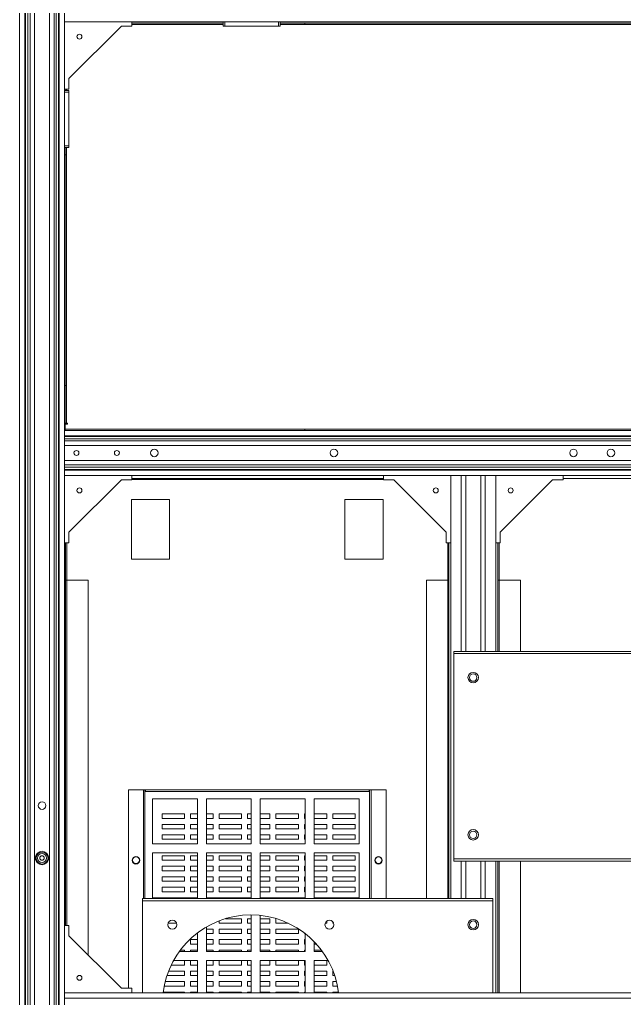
# Model space of a CAD drawing. Header units: millimetres. Extents: x 2 to 8402, y 4 to 5944.
# Drawn here: x 1287 to 1691, y 4392 to 5046 of the extents above; entities that cross this region are included whole.
import ezdxf

# ---------------------------------------------------------------- set-up
doc = ezdxf.new("R2010")
doc.units = ezdxf.units.MM
doc.header["$LTSCALE"] = 20

msp = doc.modelspace()

# ---------------------------------------------------------------- linework, layer by layer
at = {"color": 7, "linetype": 'Continuous', "lineweight": 15}
for p, q in [((1286.705, 4366.079), (1286.705, 5387.079)), ((1290.205, 4366.079), (1290.205, 5387.079)), ((1290.705, 4366.079), (1290.705, 5387.079)), ((1292.205, 4366.079), (1292.205, 5387.079)), ((1293.705, 4366.079), (1293.705, 5387.079)), ((1296.705, 4366.079), (1296.705, 5387.079)), ((1306.705, 4366.079), (1306.705, 5387.079)), ((1309.705, 4366.079), (1309.705, 5387.079)), ((1311.205, 4366.079), (1311.205, 5387.079)), ((1312.705, 4366.079), (1312.705, 5387.079)), ((1313.205, 4366.079), (1313.205, 5387.079)), ((1316.705, 4366.079), (1316.705, 5387.079)), ((2617.705, 5044.579), (1316.705, 5044.579)), ((1354.705, 5041.579), (1319.705, 5006.579)), ((1361.705, 5041.579), (1354.705, 5041.579)), ((1361.705, 5044.579), (1361.705, 5041.579)), ((1422.705, 5043.579), (1361.705, 5043.579)), ((1422.705, 5042.779), (1361.705, 5042.779)), ((1422.705, 5041.579), (1422.705, 5044.579)), ((1422.705, 5041.579), (1423.705, 5041.579)), ((1423.705, 5041.579), (1423.705, 5044.579)), ((1423.705, 5041.579), (1459.705, 5041.579)), ((1459.705, 5041.579), (1459.705, 5044.579)), ((1459.705, 5041.579), (1460.705, 5041.579)), ((1460.705, 5041.579), (1460.705, 5044.579)), ((1477.205, 5043.579), (1460.705, 5043.579)), ((1477.205, 5042.779), (1460.705, 5042.779)), ((1477.205, 5043.579), (1477.205, 5042.779)), ((2457.205, 5043.579), (1477.205, 5043.579)), ((2457.205, 5042.779), (1477.205, 5042.779)), ((1319.705, 5006.579), (1319.705, 4999.579)), ((1319.705, 4999.579), (1316.705, 4999.579)), ((1319.705, 4998.579), (1316.705, 4998.579)), ((1319.705, 4997.579), (1316.705, 4997.579)), ((1317.205, 4998.579), (1317.205, 4999.579)), ((1318.005, 4998.579), (1318.005, 4999.579)), ((1319.705, 4997.579), (1319.705, 4998.579)), ((1319.705, 4961.579), (1319.705, 4997.579)), ((1319.705, 4961.579), (1316.705, 4961.579)), ((1319.705, 4960.579), (1319.705, 4961.579)), ((1319.705, 4960.579), (1316.705, 4960.579)), ((1317.205, 4955.579), (1317.205, 4960.579)), ((1317.205, 4955.579), (1318.005, 4955.579)), ((1317.205, 4801.579), (1317.205, 4955.579)), ((1318.005, 4955.579), (1318.005, 4960.579)), ((1318.005, 4801.579), (1318.005, 4955.579)), ((1317.205, 4801.579), (1318.005, 4801.579)), ((1317.205, 4776.579), (1317.205, 4801.579)), ((1318.005, 4776.579), (1318.005, 4801.579)), ((1317.205, 4776.579), (1318.005, 4776.579)), ((1317.205, 4772.379), (1317.205, 4775.779)), ((1317.205, 4775.779), (1318.805, 4775.779)), ((1317.205, 4771.579), (1317.205, 4772.379)), ((1477.205, 4772.379), (1317.205, 4772.379)), ((1318.805, 4776.579), (1318.005, 4776.579)), ((1318.805, 4775.779), (1318.805, 4776.579)), ((1477.205, 4771.579), (1477.205, 4772.379)), ((2457.205, 4772.379), (1477.205, 4772.379)), ((2617.705, 4771.579), (1316.705, 4771.579)), ((2617.705, 4768.079), (1316.705, 4768.079)), ((2617.705, 4767.579), (1316.705, 4767.579)), ((2617.705, 4766.079), (1316.705, 4766.079)), ((2617.705, 4764.579), (1316.705, 4764.579)), ((2617.705, 4761.579), (1316.705, 4761.579)), ((2617.705, 4751.579), (1316.705, 4751.579)), ((2617.705, 4748.579), (1316.705, 4748.579)), ((2617.705, 4747.079), (1316.705, 4747.079)), ((2617.705, 4745.579), (1316.705, 4745.579)), ((2617.705, 4745.079), (1316.705, 4745.079)), ((2617.705, 4741.579), (1316.705, 4741.579)), ((1361.705, 4741.579), (1361.705, 4738.579)), ((1361.705, 4739.579), (1529.705, 4739.579)), ((1529.705, 4738.579), (1529.705, 4741.579)), ((1574.705, 4459.079), (1574.705, 4741.579)), ((1574.705, 4741.579), (1581.705, 4741.579)), ((1581.705, 4624.079), (1581.705, 4741.579)), ((1584.705, 4624.079), (1584.705, 4741.579)), ((1584.705, 4741.579), (1594.705, 4741.579)), ((1594.705, 4624.079), (1594.705, 4741.579)), ((1597.705, 4741.579), (1604.705, 4741.579)), ((1597.705, 4624.079), (1597.705, 4741.579)), ((1604.705, 4624.079), (1604.705, 4741.579)), ((1649.705, 4741.579), (1649.705, 4738.579)), ((1649.705, 4739.579), (1705.405, 4739.579)), ((1354.705, 4738.579), (1319.705, 4703.579)), ((1361.705, 4738.579), (1354.705, 4738.579)), ((1361.705, 4738.779), (1529.705, 4738.779)), ((1536.705, 4738.579), (1529.705, 4738.579)), ((1571.705, 4703.579), (1536.705, 4738.579)), ((1642.705, 4738.579), (1607.705, 4703.579)), ((1649.705, 4738.579), (1642.705, 4738.579)), ((1386.955, 4725.579), (1361.455, 4725.579)), ((1361.455, 4725.579), (1361.455, 4685.579)), ((1386.955, 4685.579), (1386.955, 4725.579)), ((1503.955, 4725.579), (1503.955, 4685.579)), ((1529.455, 4725.579), (1503.955, 4725.579)), ((1529.455, 4685.579), (1529.455, 4725.579)), ((1319.705, 4703.579), (1319.705, 4696.579)), ((1571.705, 4696.579), (1571.705, 4703.579)), ((1607.705, 4703.579), (1607.705, 4696.579)), ((1319.705, 4696.579), (1316.705, 4696.579)), ((1317.455, 4696.579), (1317.455, 4671.579)), ((1318.255, 4696.579), (1318.255, 4671.579)), ((1574.705, 4696.579), (1571.705, 4696.579)), ((1572.655, 4696.579), (1572.655, 4671.579)), ((1573.455, 4696.579), (1573.455, 4671.579)), ((1607.705, 4696.579), (1604.705, 4696.579)), ((1606.205, 4671.579), (1606.205, 4696.579)), ((1607.005, 4671.579), (1607.005, 4696.579)), ((1361.455, 4685.579), (1386.955, 4685.579)), ((1503.955, 4685.579), (1529.455, 4685.579)), ((1317.455, 4671.579), (1317.455, 4441.079)), ((1317.455, 4671.579), (1318.255, 4671.579)), ((1332.455, 4671.579), (1318.255, 4671.579)), ((1332.455, 4421.329), (1332.455, 4671.579)), ((1558.455, 4671.579), (1558.455, 4459.079)), ((1572.655, 4671.579), (1558.455, 4671.579)), ((1573.455, 4671.579), (1572.655, 4671.579)), ((1573.455, 4459.079), (1573.455, 4671.579)), ((1606.205, 4671.579), (1606.205, 4624.079)), ((1606.205, 4671.579), (1607.005, 4671.579)), ((1621.205, 4671.579), (1607.005, 4671.579)), ((1621.205, 4624.079), (1621.205, 4671.579)), ((1576.705, 4624.079), (1576.705, 4622.579)), ((1576.705, 4624.079), (1853.705, 4624.079)), ((1576.705, 4622.579), (1853.705, 4622.579)), ((1576.705, 4485.579), (1576.705, 4622.579)), ((1359.455, 4531.579), (1359.455, 4399.079)), ((1359.455, 4531.579), (1369.455, 4531.579)), ((1369.455, 4531.579), (1369.455, 4459.079)), ((1369.455, 4531.579), (1370.455, 4531.579)), ((1370.455, 4531.579), (1370.755, 4531.579)), ((1370.755, 4531.579), (1370.755, 4530.579)), ((1370.755, 4531.579), (1520.155, 4531.579)), ((1370.755, 4530.579), (1520.155, 4530.579)), ((1520.155, 4531.579), (1520.155, 4530.579)), ((1520.155, 4531.579), (1520.455, 4531.579)), ((1520.455, 4531.579), (1521.455, 4531.579)), ((1521.455, 4531.579), (1521.455, 4459.079)), ((1521.455, 4531.579), (1531.455, 4531.579)), ((1531.455, 4531.579), (1531.455, 4459.079)), ((1405.455, 4525.579), (1375.455, 4525.579)), ((1375.455, 4525.579), (1375.455, 4495.579)), ((1405.455, 4495.579), (1405.455, 4525.579)), ((1441.455, 4525.579), (1411.455, 4525.579)), ((1411.455, 4525.579), (1411.455, 4495.579)), ((1441.455, 4495.579), (1441.455, 4525.579)), ((1477.455, 4525.579), (1447.455, 4525.579)), ((1447.455, 4525.579), (1447.455, 4495.579)), ((1477.455, 4495.579), (1477.455, 4525.579)), ((1513.455, 4525.579), (1483.455, 4525.579)), ((1483.455, 4525.579), (1483.455, 4495.579)), ((1513.455, 4495.579), (1513.455, 4525.579)), ((1396.955, 4515.579), (1381.955, 4515.579)), ((1381.955, 4515.579), (1381.955, 4512.579)), ((1381.955, 4512.579), (1396.955, 4512.579)), ((1396.955, 4512.579), (1396.955, 4515.579)), ((1405.455, 4515.579), (1400.955, 4515.579)), ((1400.955, 4515.579), (1400.955, 4512.579)), ((1400.955, 4512.579), (1405.455, 4512.579)), ((1415.955, 4515.579), (1411.455, 4515.579)), ((1411.455, 4512.579), (1415.955, 4512.579)), ((1415.955, 4512.579), (1415.955, 4515.579)), ((1434.955, 4515.579), (1419.955, 4515.579)), ((1419.955, 4515.579), (1419.955, 4512.579)), ((1419.955, 4512.579), (1434.955, 4512.579)), ((1434.955, 4512.579), (1434.955, 4515.579)), ((1441.455, 4515.579), (1438.955, 4515.579)), ((1438.955, 4515.579), (1438.955, 4512.579)), ((1438.955, 4512.579), (1441.455, 4512.579)), ((1453.955, 4515.579), (1447.455, 4515.579)), ((1447.455, 4512.579), (1453.955, 4512.579)), ((1453.955, 4512.579), (1453.955, 4515.579)), ((1472.955, 4515.579), (1457.955, 4515.579)), ((1457.955, 4515.579), (1457.955, 4512.579)), ((1457.955, 4512.579), (1472.955, 4512.579)), ((1472.955, 4512.579), (1472.955, 4515.579)), ((1477.455, 4515.579), (1476.955, 4515.579)), ((1476.955, 4515.579), (1476.955, 4512.579)), ((1476.955, 4512.579), (1477.455, 4512.579)), ((1491.955, 4515.579), (1483.455, 4515.579)), ((1483.455, 4512.579), (1491.955, 4512.579)), ((1491.955, 4512.579), (1491.955, 4515.579)), ((1510.955, 4515.579), (1495.955, 4515.579)), ((1495.955, 4515.579), (1495.955, 4512.579)), ((1495.955, 4512.579), (1510.955, 4512.579)), ((1510.955, 4512.579), (1510.955, 4515.579)), ((1396.955, 4508.579), (1381.955, 4508.579)), ((1381.955, 4508.579), (1381.955, 4505.579)), ((1381.955, 4505.579), (1396.955, 4505.579)), ((1396.955, 4505.579), (1396.955, 4508.579)), ((1405.455, 4508.579), (1400.955, 4508.579)), ((1400.955, 4508.579), (1400.955, 4505.579)), ((1400.955, 4505.579), (1405.455, 4505.579)), ((1415.955, 4508.579), (1411.455, 4508.579)), ((1411.455, 4505.579), (1415.955, 4505.579)), ((1415.955, 4505.579), (1415.955, 4508.579)), ((1434.955, 4508.579), (1419.955, 4508.579)), ((1419.955, 4508.579), (1419.955, 4505.579)), ((1419.955, 4505.579), (1434.955, 4505.579)), ((1434.955, 4505.579), (1434.955, 4508.579)), ((1441.455, 4508.579), (1438.955, 4508.579)), ((1438.955, 4508.579), (1438.955, 4505.579)), ((1438.955, 4505.579), (1441.455, 4505.579)), ((1453.955, 4508.579), (1447.455, 4508.579)), ((1447.455, 4505.579), (1453.955, 4505.579)), ((1453.955, 4505.579), (1453.955, 4508.579)), ((1472.955, 4508.579), (1457.955, 4508.579)), ((1457.955, 4508.579), (1457.955, 4505.579)), ((1457.955, 4505.579), (1472.955, 4505.579)), ((1472.955, 4505.579), (1472.955, 4508.579)), ((1477.455, 4508.579), (1476.955, 4508.579)), ((1476.955, 4508.579), (1476.955, 4505.579)), ((1476.955, 4505.579), (1477.455, 4505.579)), ((1491.955, 4508.579), (1483.455, 4508.579)), ((1483.455, 4505.579), (1491.955, 4505.579)), ((1491.955, 4505.579), (1491.955, 4508.579)), ((1510.955, 4508.579), (1495.955, 4508.579)), ((1495.955, 4508.579), (1495.955, 4505.579)), ((1495.955, 4505.579), (1510.955, 4505.579)), ((1510.955, 4505.579), (1510.955, 4508.579)), ((1396.955, 4501.579), (1381.955, 4501.579)), ((1381.955, 4501.579), (1381.955, 4498.579)), ((1381.955, 4498.579), (1396.955, 4498.579)), ((1396.955, 4498.579), (1396.955, 4501.579)), ((1405.455, 4501.579), (1400.955, 4501.579)), ((1400.955, 4501.579), (1400.955, 4498.579)), ((1400.955, 4498.579), (1405.455, 4498.579)), ((1415.955, 4501.579), (1411.455, 4501.579)), ((1411.455, 4498.579), (1415.955, 4498.579)), ((1415.955, 4498.579), (1415.955, 4501.579)), ((1434.955, 4501.579), (1419.955, 4501.579)), ((1419.955, 4501.579), (1419.955, 4498.579)), ((1419.955, 4498.579), (1434.955, 4498.579)), ((1434.955, 4498.579), (1434.955, 4501.579)), ((1441.455, 4501.579), (1438.955, 4501.579)), ((1438.955, 4501.579), (1438.955, 4498.579)), ((1438.955, 4498.579), (1441.455, 4498.579)), ((1453.955, 4501.579), (1447.455, 4501.579)), ((1447.455, 4498.579), (1453.955, 4498.579)), ((1453.955, 4498.579), (1453.955, 4501.579)), ((1472.955, 4501.579), (1457.955, 4501.579)), ((1457.955, 4501.579), (1457.955, 4498.579)), ((1457.955, 4498.579), (1472.955, 4498.579)), ((1472.955, 4498.579), (1472.955, 4501.579)), ((1477.455, 4501.579), (1476.955, 4501.579)), ((1476.955, 4501.579), (1476.955, 4498.579)), ((1476.955, 4498.579), (1477.455, 4498.579)), ((1491.955, 4501.579), (1483.455, 4501.579)), ((1483.455, 4498.579), (1491.955, 4498.579)), ((1491.955, 4498.579), (1491.955, 4501.579)), ((1510.955, 4501.579), (1495.955, 4501.579)), ((1495.955, 4501.579), (1495.955, 4498.579)), ((1495.955, 4498.579), (1510.955, 4498.579)), ((1510.955, 4498.579), (1510.955, 4501.579)), ((1375.455, 4495.579), (1405.455, 4495.579)), ((1411.455, 4495.579), (1441.455, 4495.579)), ((1447.455, 4495.579), (1477.455, 4495.579)), ((1483.455, 4495.579), (1513.455, 4495.579)), ((1405.455, 4489.579), (1375.455, 4489.579)), ((1375.455, 4489.579), (1375.455, 4459.579)), ((1396.955, 4487.579), (1381.955, 4487.579)), ((1381.955, 4487.579), (1381.955, 4484.579)), ((1381.955, 4484.579), (1396.955, 4484.579)), ((1396.955, 4484.579), (1396.955, 4487.579)), ((1405.455, 4487.579), (1400.955, 4487.579)), ((1400.955, 4487.579), (1400.955, 4484.579)), ((1400.955, 4484.579), (1405.455, 4484.579)), ((1405.455, 4459.579), (1405.455, 4489.579)), ((1441.455, 4489.579), (1411.455, 4489.579)), ((1411.455, 4489.579), (1411.455, 4459.579)), ((1415.955, 4487.579), (1411.455, 4487.579)), ((1411.455, 4484.579), (1415.955, 4484.579)), ((1415.955, 4484.579), (1415.955, 4487.579)), ((1434.955, 4487.579), (1419.955, 4487.579)), ((1419.955, 4487.579), (1419.955, 4484.579)), ((1419.955, 4484.579), (1434.955, 4484.579)), ((1434.955, 4484.579), (1434.955, 4487.579)), ((1441.455, 4487.579), (1438.955, 4487.579)), ((1438.955, 4487.579), (1438.955, 4484.579)), ((1438.955, 4484.579), (1441.455, 4484.579)), ((1441.455, 4459.579), (1441.455, 4489.579)), ((1477.455, 4489.579), (1447.455, 4489.579)), ((1447.455, 4489.579), (1447.455, 4459.579)), ((1453.955, 4487.579), (1447.455, 4487.579)), ((1447.455, 4484.579), (1453.955, 4484.579)), ((1453.955, 4484.579), (1453.955, 4487.579)), ((1472.955, 4487.579), (1457.955, 4487.579)), ((1457.955, 4487.579), (1457.955, 4484.579)), ((1457.955, 4484.579), (1472.955, 4484.579)), ((1472.955, 4484.579), (1472.955, 4487.579)), ((1477.455, 4487.579), (1476.955, 4487.579)), ((1476.955, 4487.579), (1476.955, 4484.579)), ((1476.955, 4484.579), (1477.455, 4484.579)), ((1477.455, 4459.579), (1477.455, 4489.579)), ((1513.455, 4489.579), (1483.455, 4489.579)), ((1483.455, 4489.579), (1483.455, 4459.579)), ((1491.955, 4487.579), (1483.455, 4487.579)), ((1483.455, 4484.579), (1491.955, 4484.579)), ((1491.955, 4484.579), (1491.955, 4487.579)), ((1510.955, 4487.579), (1495.955, 4487.579)), ((1495.955, 4487.579), (1495.955, 4484.579)), ((1495.955, 4484.579), (1510.955, 4484.579)), ((1510.955, 4484.579), (1510.955, 4487.579)), ((1513.455, 4459.579), (1513.455, 4489.579)), ((1576.705, 4485.579), (1853.705, 4485.579)), ((1576.705, 4485.579), (1576.705, 4484.079)), ((1576.705, 4484.079), (1853.705, 4484.079)), ((1581.705, 4459.079), (1581.705, 4484.079)), ((1584.705, 4459.079), (1584.705, 4484.079)), ((1594.705, 4459.079), (1594.705, 4484.079)), ((1597.705, 4459.079), (1597.705, 4484.079)), ((1604.705, 4396.079), (1604.705, 4484.079)), ((1606.205, 4484.079), (1606.205, 4396.079)), ((1621.205, 4396.079), (1621.205, 4484.079)), ((1396.955, 4480.579), (1381.955, 4480.579)), ((1381.955, 4480.579), (1381.955, 4477.579)), ((1381.955, 4477.579), (1396.955, 4477.579)), ((1396.955, 4477.579), (1396.955, 4480.579)), ((1405.455, 4480.579), (1400.955, 4480.579)), ((1400.955, 4480.579), (1400.955, 4477.579)), ((1400.955, 4477.579), (1405.455, 4477.579)), ((1415.955, 4480.579), (1411.455, 4480.579)), ((1411.455, 4477.579), (1415.955, 4477.579)), ((1415.955, 4477.579), (1415.955, 4480.579)), ((1434.955, 4480.579), (1419.955, 4480.579)), ((1419.955, 4480.579), (1419.955, 4477.579)), ((1419.955, 4477.579), (1434.955, 4477.579)), ((1434.955, 4477.579), (1434.955, 4480.579)), ((1441.455, 4480.579), (1438.955, 4480.579)), ((1438.955, 4480.579), (1438.955, 4477.579)), ((1438.955, 4477.579), (1441.455, 4477.579)), ((1453.955, 4480.579), (1447.455, 4480.579)), ((1447.455, 4477.579), (1453.955, 4477.579)), ((1453.955, 4477.579), (1453.955, 4480.579)), ((1472.955, 4480.579), (1457.955, 4480.579)), ((1457.955, 4480.579), (1457.955, 4477.579)), ((1457.955, 4477.579), (1472.955, 4477.579)), ((1472.955, 4477.579), (1472.955, 4480.579)), ((1477.455, 4480.579), (1476.955, 4480.579)), ((1476.955, 4480.579), (1476.955, 4477.579)), ((1476.955, 4477.579), (1477.455, 4477.579)), ((1491.955, 4480.579), (1483.455, 4480.579)), ((1483.455, 4477.579), (1491.955, 4477.579)), ((1491.955, 4477.579), (1491.955, 4480.579)), ((1510.955, 4480.579), (1495.955, 4480.579)), ((1495.955, 4480.579), (1495.955, 4477.579)), ((1495.955, 4477.579), (1510.955, 4477.579)), ((1510.955, 4477.579), (1510.955, 4480.579)), ((1396.955, 4473.579), (1381.955, 4473.579)), ((1381.955, 4473.579), (1381.955, 4470.579)), ((1396.955, 4470.579), (1396.955, 4473.579)), ((1405.455, 4473.579), (1400.955, 4473.579)), ((1400.955, 4473.579), (1400.955, 4470.579)), ((1415.955, 4473.579), (1411.455, 4473.579)), ((1415.955, 4470.579), (1415.955, 4473.579)), ((1434.955, 4473.579), (1419.955, 4473.579)), ((1419.955, 4473.579), (1419.955, 4470.579)), ((1434.955, 4470.579), (1434.955, 4473.579)), ((1441.455, 4473.579), (1438.955, 4473.579)), ((1438.955, 4473.579), (1438.955, 4470.579)), ((1453.955, 4473.579), (1447.455, 4473.579)), ((1453.955, 4470.579), (1453.955, 4473.579)), ((1472.955, 4473.579), (1457.955, 4473.579)), ((1457.955, 4473.579), (1457.955, 4470.579)), ((1472.955, 4470.579), (1472.955, 4473.579)), ((1477.455, 4473.579), (1476.955, 4473.579)), ((1476.955, 4473.579), (1476.955, 4470.579)), ((1491.955, 4473.579), (1483.455, 4473.579)), ((1491.955, 4470.579), (1491.955, 4473.579)), ((1510.955, 4473.579), (1495.955, 4473.579)), ((1495.955, 4473.579), (1495.955, 4470.579)), ((1510.955, 4470.579), (1510.955, 4473.579)), ((1381.955, 4470.579), (1396.955, 4470.579)), ((1396.955, 4466.579), (1381.955, 4466.579)), ((1381.955, 4466.579), (1381.955, 4463.579)), ((1396.955, 4463.579), (1396.955, 4466.579)), ((1400.955, 4470.579), (1405.455, 4470.579)), ((1405.455, 4466.579), (1400.955, 4466.579)), ((1400.955, 4466.579), (1400.955, 4463.579)), ((1411.455, 4470.579), (1415.955, 4470.579)), ((1415.955, 4466.579), (1411.455, 4466.579)), ((1415.955, 4463.579), (1415.955, 4466.579)), ((1419.955, 4470.579), (1434.955, 4470.579)), ((1434.955, 4466.579), (1419.955, 4466.579)), ((1419.955, 4466.579), (1419.955, 4463.579)), ((1434.955, 4463.579), (1434.955, 4466.579)), ((1438.955, 4470.579), (1441.455, 4470.579)), ((1441.455, 4466.579), (1438.955, 4466.579)), ((1438.955, 4466.579), (1438.955, 4463.579)), ((1447.455, 4470.579), (1453.955, 4470.579)), ((1453.955, 4466.579), (1447.455, 4466.579)), ((1453.955, 4463.579), (1453.955, 4466.579)), ((1457.955, 4470.579), (1472.955, 4470.579)), ((1472.955, 4466.579), (1457.955, 4466.579)), ((1457.955, 4466.579), (1457.955, 4463.579)), ((1472.955, 4463.579), (1472.955, 4466.579)), ((1476.955, 4470.579), (1477.455, 4470.579)), ((1477.455, 4466.579), (1476.955, 4466.579)), ((1476.955, 4466.579), (1476.955, 4463.579)), ((1483.455, 4470.579), (1491.955, 4470.579)), ((1491.955, 4466.579), (1483.455, 4466.579)), ((1491.955, 4463.579), (1491.955, 4466.579)), ((1495.955, 4470.579), (1510.955, 4470.579)), ((1510.955, 4466.579), (1495.955, 4466.579)), ((1495.955, 4466.579), (1495.955, 4463.579)), ((1510.955, 4463.579), (1510.955, 4466.579)), ((1602.705, 4459.079), (1368.705, 4459.079)), ((1368.705, 4457.579), (1368.705, 4459.079)), ((1375.455, 4459.579), (1405.455, 4459.579)), ((1381.955, 4463.579), (1396.955, 4463.579)), ((1400.955, 4463.579), (1405.455, 4463.579)), ((1411.455, 4463.579), (1415.955, 4463.579)), ((1411.455, 4459.579), (1441.455, 4459.579)), ((1419.955, 4463.579), (1434.955, 4463.579)), ((1438.955, 4463.579), (1441.455, 4463.579)), ((1447.455, 4463.579), (1453.955, 4463.579)), ((1447.455, 4459.579), (1477.455, 4459.579)), ((1457.955, 4463.579), (1472.955, 4463.579)), ((1476.955, 4463.579), (1477.455, 4463.579)), ((1483.455, 4463.579), (1491.955, 4463.579)), ((1483.455, 4459.579), (1513.455, 4459.579)), ((1495.955, 4463.579), (1510.955, 4463.579)), ((1602.705, 4457.579), (1602.705, 4459.079)), ((1602.705, 4457.579), (1368.705, 4457.579)), ((1368.705, 4457.579), (1368.705, 4396.079)), ((1602.705, 4457.579), (1602.705, 4396.079)), ((1434.955, 4445.579), (1424.213, 4445.579)), ((1434.955, 4442.579), (1434.955, 4445.579)), ((1441.455, 4445.579), (1438.955, 4445.579)), ((1438.955, 4445.579), (1438.955, 4442.579)), ((1441.455, 4423.579), (1441.455, 4448.079)), ((1447.455, 4447.747), (1447.455, 4423.579)), ((1453.955, 4445.579), (1447.455, 4445.579)), ((1453.955, 4442.579), (1453.955, 4445.579)), ((1458.198, 4445.579), (1457.955, 4445.579)), ((1457.955, 4445.579), (1457.955, 4442.579)), ((1319.705, 4441.079), (1316.705, 4441.079)), ((1319.705, 4434.079), (1319.705, 4441.079)), ((1385.877, 4442.579), (1391.534, 4442.579)), ((1411.455, 4440.03), (1411.455, 4423.579)), ((1415.955, 4438.579), (1411.455, 4438.579)), ((1415.955, 4435.579), (1415.955, 4438.579)), ((1419.955, 4444.12), (1419.955, 4442.579)), ((1419.955, 4442.579), (1434.955, 4442.579)), ((1434.955, 4438.579), (1419.955, 4438.579)), ((1419.955, 4438.579), (1419.955, 4435.579)), ((1434.955, 4435.579), (1434.955, 4438.579)), ((1438.955, 4442.579), (1441.455, 4442.579)), ((1441.455, 4438.579), (1438.955, 4438.579)), ((1438.955, 4438.579), (1438.955, 4435.579)), ((1447.455, 4442.579), (1453.955, 4442.579)), ((1453.955, 4438.579), (1447.455, 4438.579)), ((1453.955, 4435.579), (1453.955, 4438.579)), ((1457.955, 4442.579), (1466.08, 4442.579)), ((1472.955, 4438.579), (1457.955, 4438.579)), ((1457.955, 4438.579), (1457.955, 4435.579)), ((1472.955, 4435.579), (1472.955, 4438.579)), ((1490.877, 4442.579), (1491.955, 4442.579)), ((1491.955, 4442.579), (1491.955, 4444.016)), ((1495.955, 4443.564), (1495.955, 4442.579)), ((1495.955, 4442.579), (1496.534, 4442.579)), ((1354.705, 4399.079), (1319.705, 4434.079)), ((1404.891, 4435.579), (1405.455, 4435.579)), ((1405.455, 4423.579), (1405.455, 4436.015)), ((1411.455, 4435.579), (1415.955, 4435.579)), ((1419.955, 4435.579), (1434.955, 4435.579)), ((1438.955, 4435.579), (1441.455, 4435.579)), ((1447.455, 4435.579), (1453.955, 4435.579)), ((1457.955, 4435.579), (1472.955, 4435.579)), ((1476.955, 4436.015), (1476.955, 4435.579)), ((1476.955, 4435.579), (1477.455, 4435.579)), ((1477.455, 4423.579), (1477.455, 4435.63)), ((1405.455, 4431.579), (1400.955, 4431.579)), ((1400.955, 4431.579), (1400.955, 4428.579)), ((1400.955, 4428.579), (1405.455, 4428.579)), ((1415.955, 4431.579), (1411.455, 4431.579)), ((1411.455, 4428.579), (1415.955, 4428.579)), ((1415.955, 4428.579), (1415.955, 4431.579)), ((1434.955, 4431.579), (1419.955, 4431.579)), ((1419.955, 4431.579), (1419.955, 4428.579)), ((1419.955, 4428.579), (1434.955, 4428.579)), ((1434.955, 4428.579), (1434.955, 4431.579)), ((1441.455, 4431.579), (1438.955, 4431.579)), ((1438.955, 4431.579), (1438.955, 4428.579)), ((1438.955, 4428.579), (1441.455, 4428.579)), ((1453.955, 4431.579), (1447.455, 4431.579)), ((1447.455, 4428.579), (1453.955, 4428.579)), ((1453.955, 4428.579), (1453.955, 4431.579)), ((1472.955, 4431.579), (1457.955, 4431.579)), ((1457.955, 4431.579), (1457.955, 4428.579)), ((1457.955, 4428.579), (1472.955, 4428.579)), ((1472.955, 4428.579), (1472.955, 4431.579)), ((1477.455, 4431.579), (1476.955, 4431.579)), ((1476.955, 4431.579), (1476.955, 4428.579)), ((1476.955, 4428.579), (1477.455, 4428.579)), ((1483.455, 4430.261), (1483.455, 4423.579)), ((1483.455, 4428.579), (1485.032, 4428.579)), ((1393.344, 4423.579), (1405.455, 4423.579)), ((1396.955, 4424.579), (1394.081, 4424.579)), ((1396.955, 4423.579), (1396.955, 4424.579)), ((1405.455, 4424.579), (1400.955, 4424.579)), ((1400.955, 4424.579), (1400.955, 4423.579)), ((1415.955, 4424.579), (1411.455, 4424.579)), ((1411.455, 4423.579), (1441.455, 4423.579)), ((1415.955, 4423.579), (1415.955, 4424.579)), ((1434.955, 4424.579), (1419.955, 4424.579)), ((1419.955, 4424.579), (1419.955, 4423.579)), ((1434.955, 4423.579), (1434.955, 4424.579)), ((1441.455, 4424.579), (1438.955, 4424.579)), ((1438.955, 4424.579), (1438.955, 4423.579)), ((1453.955, 4424.579), (1447.455, 4424.579)), ((1447.455, 4423.579), (1477.455, 4423.579)), ((1453.955, 4423.579), (1453.955, 4424.579)), ((1472.955, 4424.579), (1457.955, 4424.579)), ((1457.955, 4424.579), (1457.955, 4423.579)), ((1472.955, 4423.579), (1472.955, 4424.579)), ((1477.455, 4424.579), (1476.955, 4424.579)), ((1476.955, 4424.579), (1476.955, 4423.579)), ((1488.33, 4424.579), (1483.455, 4424.579)), ((1483.455, 4423.579), (1489.067, 4423.579)), ((1388.001, 4414.579), (1396.955, 4414.579)), ((1405.455, 4417.579), (1389.546, 4417.579)), ((1396.955, 4414.579), (1396.955, 4417.579)), ((1400.955, 4417.579), (1400.955, 4414.579)), ((1400.955, 4414.579), (1405.455, 4414.579)), ((1405.455, 4396.079), (1405.455, 4417.579)), ((1441.455, 4417.579), (1411.455, 4417.579)), ((1411.455, 4417.579), (1411.455, 4396.079)), ((1411.455, 4414.579), (1415.955, 4414.579)), ((1415.955, 4414.579), (1415.955, 4417.579)), ((1419.955, 4417.579), (1419.955, 4414.579)), ((1419.955, 4414.579), (1434.955, 4414.579)), ((1434.955, 4414.579), (1434.955, 4417.579)), ((1438.955, 4417.579), (1438.955, 4414.579)), ((1438.955, 4414.579), (1441.455, 4414.579)), ((1441.455, 4396.079), (1441.455, 4417.579)), ((1477.455, 4417.579), (1447.455, 4417.579)), ((1447.455, 4417.579), (1447.455, 4396.079)), ((1447.455, 4414.579), (1453.955, 4414.579)), ((1453.955, 4414.579), (1453.955, 4417.579)), ((1457.955, 4417.579), (1457.955, 4414.579)), ((1457.955, 4414.579), (1472.955, 4414.579)), ((1472.955, 4414.579), (1472.955, 4417.579)), ((1476.955, 4417.579), (1476.955, 4414.579)), ((1476.955, 4414.579), (1477.455, 4414.579)), ((1477.455, 4396.079), (1477.455, 4417.579)), ((1492.865, 4417.579), (1483.455, 4417.579)), ((1483.455, 4417.579), (1483.455, 4396.079)), ((1483.455, 4414.579), (1491.955, 4414.579)), ((1491.955, 4414.579), (1491.955, 4417.579)), ((1385.181, 4407.579), (1396.955, 4407.579)), ((1396.955, 4410.579), (1386.262, 4410.579)), ((1396.955, 4407.579), (1396.955, 4410.579)), ((1405.455, 4410.579), (1400.955, 4410.579)), ((1400.955, 4410.579), (1400.955, 4407.579)), ((1400.955, 4407.579), (1405.455, 4407.579)), ((1415.955, 4410.579), (1411.455, 4410.579)), ((1411.455, 4407.579), (1415.955, 4407.579)), ((1415.955, 4407.579), (1415.955, 4410.579)), ((1434.955, 4410.579), (1419.955, 4410.579)), ((1419.955, 4410.579), (1419.955, 4407.579)), ((1419.955, 4407.579), (1434.955, 4407.579)), ((1434.955, 4407.579), (1434.955, 4410.579)), ((1441.455, 4410.579), (1438.955, 4410.579)), ((1438.955, 4410.579), (1438.955, 4407.579)), ((1438.955, 4407.579), (1441.455, 4407.579)), ((1453.955, 4410.579), (1447.455, 4410.579)), ((1447.455, 4407.579), (1453.955, 4407.579)), ((1453.955, 4407.579), (1453.955, 4410.579)), ((1472.955, 4410.579), (1457.955, 4410.579)), ((1457.955, 4410.579), (1457.955, 4407.579)), ((1457.955, 4407.579), (1472.955, 4407.579)), ((1472.955, 4407.579), (1472.955, 4410.579)), ((1477.455, 4410.579), (1476.955, 4410.579)), ((1476.955, 4410.579), (1476.955, 4407.579)), ((1476.955, 4407.579), (1477.455, 4407.579)), ((1491.955, 4410.579), (1483.455, 4410.579)), ((1483.455, 4407.579), (1491.955, 4407.579)), ((1491.955, 4407.579), (1491.955, 4410.579)), ((1496.149, 4410.579), (1495.955, 4410.579)), ((1495.955, 4410.579), (1495.955, 4407.579)), ((1495.955, 4407.579), (1497.23, 4407.579)), ((1361.705, 4399.079), (1354.705, 4399.079)), ((1361.705, 4396.079), (1361.705, 4399.079)), ((1383.337, 4400.579), (1396.955, 4400.579)), ((1396.955, 4403.579), (1384.015, 4403.579)), ((1396.955, 4400.579), (1396.955, 4403.579)), ((1405.455, 4403.579), (1400.955, 4403.579)), ((1400.955, 4403.579), (1400.955, 4400.579)), ((1400.955, 4400.579), (1405.455, 4400.579)), ((1415.955, 4403.579), (1411.455, 4403.579)), ((1411.455, 4400.579), (1415.955, 4400.579)), ((1415.955, 4400.579), (1415.955, 4403.579)), ((1434.955, 4403.579), (1419.955, 4403.579)), ((1419.955, 4403.579), (1419.955, 4400.579)), ((1419.955, 4400.579), (1434.955, 4400.579)), ((1434.955, 4400.579), (1434.955, 4403.579)), ((1441.455, 4403.579), (1438.955, 4403.579)), ((1438.955, 4403.579), (1438.955, 4400.579)), ((1438.955, 4400.579), (1441.455, 4400.579)), ((1453.955, 4403.579), (1447.455, 4403.579)), ((1447.455, 4400.579), (1453.955, 4400.579)), ((1453.955, 4400.579), (1453.955, 4403.579)), ((1472.955, 4403.579), (1457.955, 4403.579)), ((1457.955, 4403.579), (1457.955, 4400.579)), ((1457.955, 4400.579), (1472.955, 4400.579)), ((1472.955, 4400.579), (1472.955, 4403.579)), ((1477.455, 4403.579), (1476.955, 4403.579)), ((1476.955, 4403.579), (1476.955, 4400.579)), ((1476.955, 4400.579), (1477.455, 4400.579)), ((1491.955, 4403.579), (1483.455, 4403.579)), ((1483.455, 4400.579), (1491.955, 4400.579)), ((1491.955, 4400.579), (1491.955, 4403.579)), ((1498.396, 4403.579), (1495.955, 4403.579)), ((1495.955, 4403.579), (1495.955, 4400.579)), ((1495.955, 4400.579), (1499.074, 4400.579)), ((1316.705, 4396.079), (2617.705, 4396.079)), ((1316.705, 4392.579), (1316.705, 4396.079)), ((1316.705, 4392.579), (2617.705, 4392.579)), ((1396.955, 4396.579), (1382.684, 4396.579)), ((1396.955, 4396.079), (1396.955, 4396.579)), ((1405.455, 4396.579), (1400.955, 4396.579)), ((1400.955, 4396.579), (1400.955, 4396.079)), ((1415.955, 4396.579), (1411.455, 4396.579)), ((1415.955, 4396.079), (1415.955, 4396.579)), ((1434.955, 4396.579), (1419.955, 4396.579)), ((1419.955, 4396.579), (1419.955, 4396.079)), ((1434.955, 4396.079), (1434.955, 4396.579)), ((1441.455, 4396.579), (1438.955, 4396.579)), ((1438.955, 4396.579), (1438.955, 4396.079)), ((1453.955, 4396.579), (1447.455, 4396.579)), ((1453.955, 4396.079), (1453.955, 4396.579)), ((1472.955, 4396.579), (1457.955, 4396.579)), ((1457.955, 4396.579), (1457.955, 4396.079)), ((1472.955, 4396.079), (1472.955, 4396.579)), ((1477.455, 4396.579), (1476.955, 4396.579)), ((1476.955, 4396.579), (1476.955, 4396.079)), ((1491.955, 4396.579), (1483.455, 4396.579)), ((1491.955, 4396.079), (1491.955, 4396.579)), ((1499.727, 4396.579), (1495.955, 4396.579)), ((1495.955, 4396.579), (1495.955, 4396.079))]:
    msp.add_line(p, q, dxfattribs=at)
at = {"color": 8, "linetype": 'Continuous', "lineweight": 15}
for p, q in [((1318.255, 4671.579), (1318.255, 4441.079)), ((1572.655, 4459.079), (1572.655, 4671.579)), ((1607.005, 4671.579), (1607.005, 4624.079)), ((1370.455, 4531.579), (1370.455, 4459.079)), ((1520.455, 4531.579), (1520.455, 4459.079)), ((1607.005, 4484.079), (1607.005, 4396.079))]:
    msp.add_line(p, q, dxfattribs=at)
at = {"color": 7, "linetype": 'Continuous', "lineweight": 15}
for centre, radius in [((1326.705, 5034.579), 1.65), ((1376.705, 4756.579), 2.5), ((1496.705, 4756.579), 2.5), ((1656.705, 4756.579), 2.5), ((1681.705, 4756.579), 2.5), ((1324.705, 4756.579), 1.65), ((1351.705, 4756.579), 1.65), ((1326.705, 4731.579), 1.65), ((1564.705, 4731.579), 1.65), ((1614.705, 4731.579), 1.65), ((1589.705, 4606.579), 3.5), ((1589.705, 4606.579), 2.5), ((1301.705, 4521.079), 2.5), ((1589.705, 4501.579), 3.5), ((1589.705, 4501.579), 2.5), ((1301.705, 4486.079), 4.5), ((1301.705, 4486.079), 4), ((1301.705, 4486.079), 3), ((1301.705, 4486.079), 1.5), ((1364.455, 4484.579), 2.5), ((1364.455, 4484.579), 2.25), ((1526.455, 4484.579), 2.5), ((1526.455, 4484.579), 2.25), ((1589.705, 4441.579), 3.5), ((1388.705, 4441.579), 3), ((1493.705, 4441.579), 3), ((1589.705, 4441.579), 2.5), ((1326.705, 4406.079), 1.65)]:
    msp.add_circle(centre, radius, dxfattribs=at)
for start, end in [(90, 173.186146), (6.813854, 90)]:
    msp.add_arc((1441.205, 4389.079), 59, start, end, dxfattribs=at)

doc.saveas('drawing.dxf')
